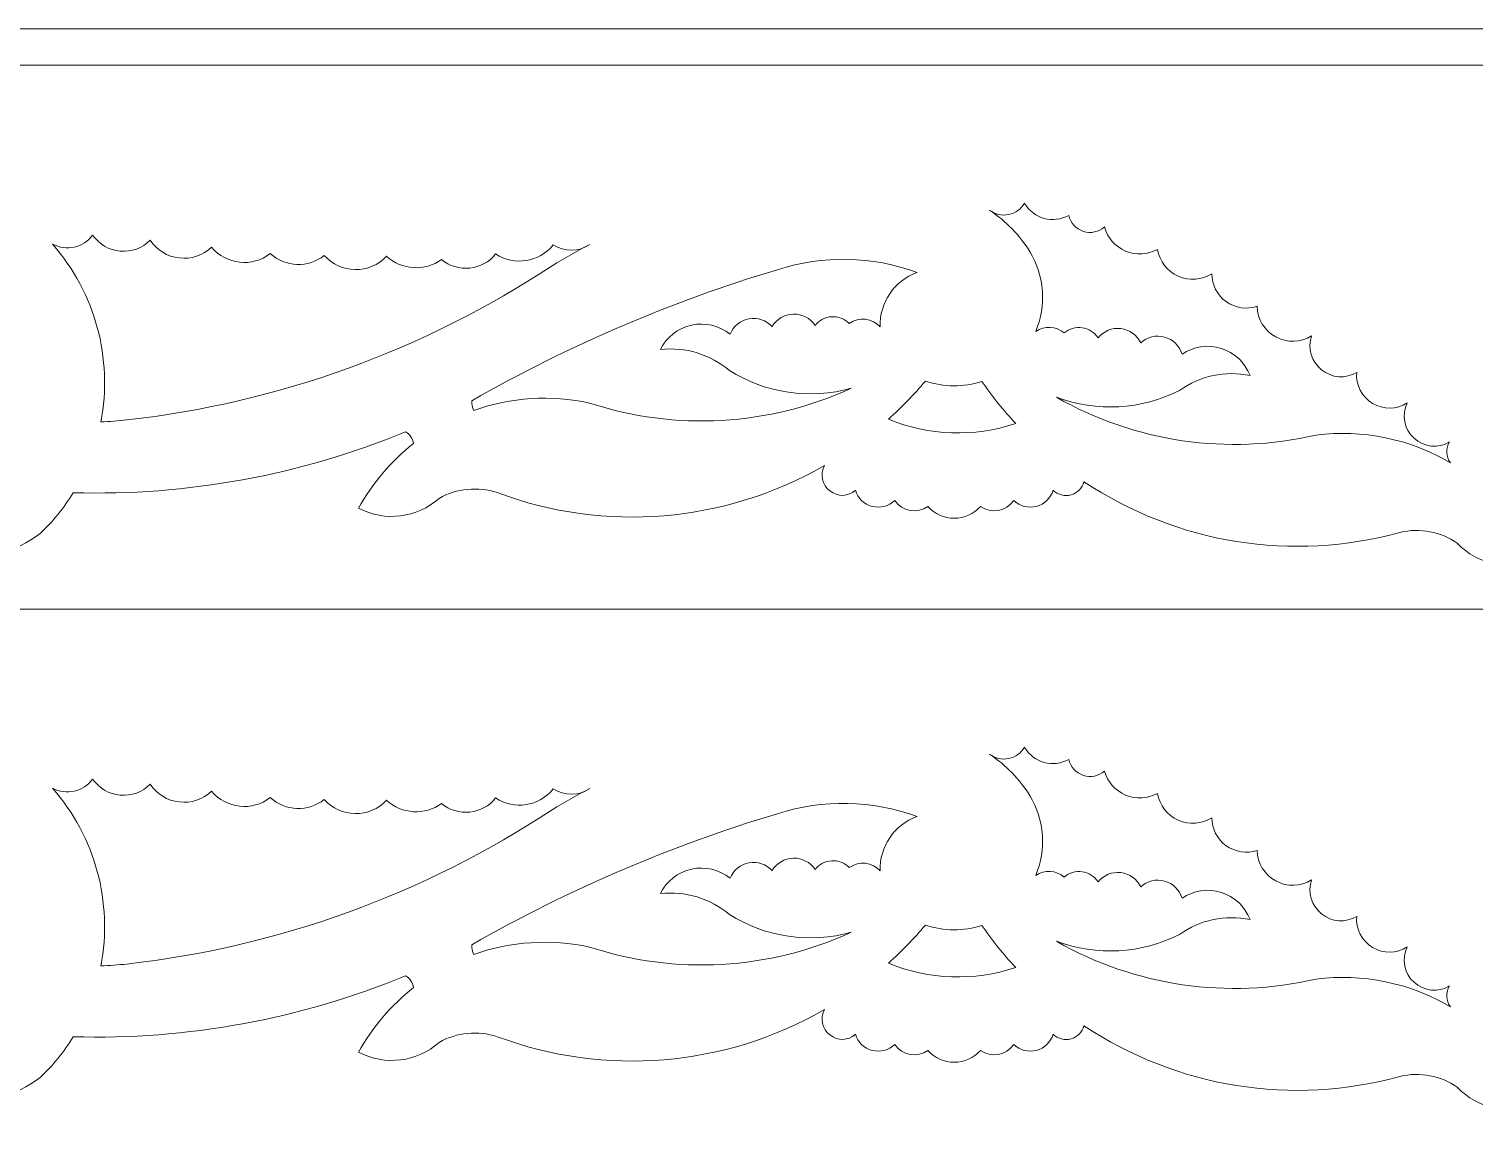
# Model space of a CAD drawing. Header units: millimetres. Extents: x 4338 to 4582, y 3188 to 3439.
# Drawn here: x 4451.5 to 4530.9, y 3249.6 to 3310.4 of the extents above; entities that cross this region are included whole.
import ezdxf

# ---------------------------------------------------------------- set-up
doc = ezdxf.new("R2010")
doc.units = ezdxf.units.MM
doc.header["$MEASUREMENT"] = 0
doc.layers.add('SITARA ALL', color=18, linetype='Continuous', true_color=0x000000)

msp = doc.modelspace()

# ---------------------------------------------------------------- linework, layer by layer
at = {"layer": 'SITARA ALL', "lineweight": 9}
for points, knots in [([(4337.525, 3310.378), (4337.525, 3310.378), (4581.525, 3310.378), (4581.525, 3310.378), (4581.525, 3310.378), (4581.525, 3188.378), (4581.525, 3188.378), (4581.525, 3188.378), (4337.525, 3188.378), (4337.525, 3188.378), (4337.525, 3188.378), (4337.525, 3310.378), (4337.525, 3310.378)], [0, 0, 0, 0, 0.25, 0.25, 0.25, 0.5, 0.5, 0.5, 0.75, 0.75, 0.75, 1, 1, 1, 1]), ([(4535.762, 3280.469), (4535.762, 3280.469), (4539.525, 3280.469), (4539.525, 3280.469), (4539.525, 3280.469), (4539.525, 3308.378), (4539.525, 3308.378), (4539.525, 3308.378), (4439.525, 3308.378), (4439.525, 3308.378), (4439.525, 3308.378), (4339.525, 3308.378), (4339.525, 3308.378), (4339.525, 3308.378), (4339.525, 3280.469), (4339.525, 3280.469), (4339.525, 3280.469), (4343.288, 3280.469), (4343.288, 3280.469), (4343.288, 3280.469), (4343.288, 3282.595), (4343.288, 3282.595), (4344.381, 3282.534), (4345.445, 3282.95), (4346.208, 3283.735), (4345.585, 3282.95), (4345.066, 3282.09), (4344.663, 3281.173), (4346.171, 3280.549), (4347.906, 3280.92), (4349.026, 3282.106), (4349.946, 3282.739), (4351.092, 3282.954), (4352.179, 3282.698), (4358.098, 3281.058), (4364.433, 3282.073), (4369.54, 3285.484), (4369.632, 3285.131), (4369.905, 3284.855), (4370.257, 3284.76), (4370.608, 3284.664), (4370.981, 3284.762), (4371.238, 3285.021), (4371.368, 3284.582), (4371.718, 3284.242), (4372.161, 3284.127), (4372.604, 3284.011), (4373.072, 3284.133), (4373.399, 3284.453), (4373.814, 3283.856), (4374.632, 3283.706), (4375.23, 3284.118), (4375.594, 3283.704), (4376.12, 3283.471), (4376.671, 3283.479), (4377.222, 3283.471), (4377.749, 3283.704), (4378.112, 3284.118), (4378.711, 3283.707), (4379.529, 3283.856), (4379.943, 3284.453), (4380.272, 3284.134), (4380.743, 3284.011), (4381.186, 3284.128), (4381.629, 3284.245), (4381.976, 3284.581), (4382.104, 3285.021), (4382.514, 3284.663), (4383.123, 3284.657), (4383.539, 3285.006), (4383.956, 3285.355), (4384.082, 3285.91), (4383.802, 3286.376), (4389.271, 3283.215), (4395.862, 3282.665), (4401.777, 3284.881), (4402.837, 3285.232), (4403.997, 3285.118), (4404.969, 3284.569), (4406.19, 3283.486), (4407.951, 3283.268), (4409.398, 3284.023), (4408.643, 3285.398), (4407.618, 3286.607), (4406.385, 3287.577), (4406.409, 3287.855), (4406.577, 3288.1), (4406.827, 3288.223), (4412.609, 3285.839), (4418.825, 3284.699), (4425.077, 3284.878), (4425.584, 3284.056), (4426.193, 3283.301), (4426.888, 3282.631), (4429.647, 3280.641), (4433.379, 3280.688), (4436.083, 3282.752), (4436.114, 3282.565), (4436.237, 3282.406), (4436.411, 3282.329), (4436.585, 3282.253), (4436.784, 3282.269), (4436.942, 3282.374), (4436.939, 3282.069), (4437.118, 3281.792), (4437.397, 3281.669), (4437.675, 3281.546), (4437.997, 3281.597), (4438.22, 3281.804), (4438.574, 3281.473), (4439.041, 3281.29), (4439.525, 3281.293), (4440.009, 3281.291), (4440.476, 3281.473), (4440.83, 3281.804), (4441.055, 3281.598), (4441.38, 3281.546), (4441.658, 3281.671), (4441.936, 3281.796), (4442.113, 3282.069), (4442.108, 3282.374), (4442.267, 3282.27), (4442.467, 3282.253), (4442.641, 3282.33), (4442.814, 3282.407), (4442.937, 3282.565), (4442.967, 3282.752), (4445.672, 3280.69), (4449.404, 3280.639), (4452.162, 3282.631), (4452.857, 3283.301), (4453.466, 3284.056), (4453.973, 3284.878), (4460.225, 3284.7), (4466.441, 3285.839), (4472.223, 3288.223), (4472.473, 3288.1), (4472.641, 3287.855), (4472.665, 3287.577), (4471.432, 3286.607), (4470.407, 3285.398), (4469.652, 3284.023), (4471.1, 3283.269), (4472.86, 3283.485), (4474.081, 3284.569), (4475.053, 3285.119), (4476.213, 3285.232), (4477.273, 3284.881), (4483.189, 3282.667), (4489.78, 3283.213), (4495.248, 3286.376), (4494.99, 3285.898), (4495.119, 3285.303), (4495.552, 3284.974), (4495.984, 3284.645), (4496.553, 3284.644), (4496.946, 3285.021), (4497.075, 3284.582), (4497.426, 3284.242), (4497.869, 3284.127), (4498.312, 3284.011), (4498.779, 3284.133), (4499.107, 3284.453), (4499.522, 3283.856), (4500.339, 3283.706), (4500.938, 3284.118), (4501.301, 3283.704), (4501.828, 3283.471), (4502.379, 3283.479), (4502.93, 3283.471), (4503.456, 3283.704), (4503.82, 3284.118), (4504.419, 3283.707), (4505.237, 3283.856), (4505.651, 3284.453), (4505.979, 3284.134), (4506.451, 3284.011), (4506.894, 3284.128), (4507.336, 3284.245), (4507.684, 3284.581), (4507.812, 3285.021), (4508.07, 3284.763), (4508.446, 3284.664), (4508.797, 3284.761), (4509.148, 3284.857), (4509.42, 3285.131), (4509.51, 3285.484), (4514.619, 3282.075), (4520.953, 3281.057), (4526.871, 3282.698), (4527.958, 3282.954), (4529.104, 3282.739), (4530.024, 3282.106), (4531.145, 3280.92), (4532.88, 3280.548), (4534.387, 3281.173), (4533.984, 3282.09), (4533.465, 3282.951), (4532.843, 3283.735), (4533.605, 3282.95), (4534.669, 3282.534), (4535.762, 3282.595), (4535.762, 3282.595), (4535.762, 3280.469), (4535.762, 3280.469)], [0, 0, 0, 0, 0.014706, 0.014706, 0.014706, 0.029412, 0.029412, 0.029412, 0.044118, 0.044118, 0.044118, 0.058824, 0.058824, 0.058824, 0.073529, 0.073529, 0.073529, 0.088235, 0.088235, 0.088235, 0.102941, 0.102941, 0.102941, 0.117647, 0.117647, 0.117647, 0.132353, 0.132353, 0.132353, 0.147059, 0.147059, 0.147059, 0.161765, 0.161765, 0.161765, 0.176471, 0.176471, 0.176471, 0.191176, 0.191176, 0.191176, 0.205882, 0.205882, 0.205882, 0.220588, 0.220588, 0.220588, 0.235294, 0.235294, 0.235294, 0.25, 0.25, 0.25, 0.264706, 0.264706, 0.264706, 0.279412, 0.279412, 0.279412, 0.294118, 0.294118, 0.294118, 0.308824, 0.308824, 0.308824, 0.323529, 0.323529, 0.323529, 0.338235, 0.338235, 0.338235, 0.352941, 0.352941, 0.352941, 0.367647, 0.367647, 0.367647, 0.382353, 0.382353, 0.382353, 0.397059, 0.397059, 0.397059, 0.411765, 0.411765, 0.411765, 0.426471, 0.426471, 0.426471, 0.441176, 0.441176, 0.441176, 0.455882, 0.455882, 0.455882, 0.470588, 0.470588, 0.470588, 0.485294, 0.485294, 0.485294, 0.5, 0.5, 0.5, 0.514706, 0.514706, 0.514706, 0.529412, 0.529412, 0.529412, 0.544118, 0.544118, 0.544118, 0.558824, 0.558824, 0.558824, 0.573529, 0.573529, 0.573529, 0.588235, 0.588235, 0.588235, 0.602941, 0.602941, 0.602941, 0.617647, 0.617647, 0.617647, 0.632353, 0.632353, 0.632353, 0.647059, 0.647059, 0.647059, 0.661765, 0.661765, 0.661765, 0.676471, 0.676471, 0.676471, 0.691176, 0.691176, 0.691176, 0.705882, 0.705882, 0.705882, 0.720588, 0.720588, 0.720588, 0.735294, 0.735294, 0.735294, 0.75, 0.75, 0.75, 0.764706, 0.764706, 0.764706, 0.779412, 0.779412, 0.779412, 0.794118, 0.794118, 0.794118, 0.808824, 0.808824, 0.808824, 0.823529, 0.823529, 0.823529, 0.838235, 0.838235, 0.838235, 0.852941, 0.852941, 0.852941, 0.867647, 0.867647, 0.867647, 0.882353, 0.882353, 0.882353, 0.897059, 0.897059, 0.897059, 0.911765, 0.911765, 0.911765, 0.926471, 0.926471, 0.926471, 0.941176, 0.941176, 0.941176, 0.955882, 0.955882, 0.955882, 0.970588, 0.970588, 0.970588, 0.985294, 0.985294, 0.985294, 1, 1, 1, 1]), ([(4506.24, 3300.798), (4506.24, 3300.798), (4506.249, 3300.782), (4506.249, 3300.782), (4506.744, 3299.939), (4507.821, 3299.647), (4508.672, 3300.127), (4508.765, 3299.713), (4509.071, 3299.378), (4509.475, 3299.247), (4509.879, 3299.116), (4510.32, 3299.206), (4510.638, 3299.487), (4510.803, 3298.893), (4511.229, 3298.407), (4511.796, 3298.167), (4512.362, 3297.926), (4513.004, 3297.955), (4513.545, 3298.248), (4513.659, 3297.601), (4514.088, 3297.053), (4514.688, 3296.786), (4515.289, 3296.519), (4515.978, 3296.565), (4516.535, 3296.914), (4516.536, 3296.307), (4516.829, 3295.736), (4517.323, 3295.382), (4517.817, 3295.028), (4518.447, 3294.931), (4519.023, 3295.125), (4519.037, 3294.42), (4519.429, 3293.776), (4520.05, 3293.441), (4520.671, 3293.106), (4521.418, 3293.127), (4522.015, 3293.502), (4521.786, 3292.825), (4522.005, 3292.078), (4522.563, 3291.631), (4523.12, 3291.184), (4523.884, 3291.124), (4524.495, 3291.495), (4524.435, 3290.806), (4524.773, 3290.143), (4525.367, 3289.789), (4525.96, 3289.434), (4526.696, 3289.444), (4527.274, 3289.822), (4526.948, 3289.162), (4527.099, 3288.366), (4527.645, 3287.871), (4528.191, 3287.376), (4528.977, 3287.29), (4529.602, 3287.68), (4529.375, 3287.321), (4529.392, 3286.861), (4529.645, 3286.52), (4527.419, 3287.836), (4524.82, 3288.375), (4522.254, 3288.051), (4517.413, 3286.919), (4512.319, 3287.66), (4508.001, 3290.124), (4510.209, 3289.302), (4512.658, 3289.439), (4514.759, 3290.505), (4515.879, 3291.304), (4517.284, 3291.6), (4518.632, 3291.321), (4518.36, 3292.036), (4517.775, 3292.586), (4517.046, 3292.814), (4516.316, 3293.043), (4515.526, 3292.926), (4514.896, 3292.494), (4514.761, 3292.954), (4514.397, 3293.312), (4513.934, 3293.438), (4513.472, 3293.565), (4512.98, 3293.445), (4512.63, 3293.118), (4512.422, 3293.551), (4512.006, 3293.848), (4511.529, 3293.902), (4511.052, 3293.956), (4510.583, 3293.765), (4510.283, 3293.39), (4510.088, 3293.693), (4509.771, 3293.897), (4509.414, 3293.949), (4509.057, 3294), (4508.696, 3293.895), (4508.424, 3293.659), (4507.982, 3294.04), (4507.339, 3294.073), (4506.861, 3293.739), (4507.456, 3295.165), (4507.339, 3296.787), (4506.545, 3298.111), (4505.978, 3299.028), (4505.222, 3299.812), (4504.325, 3300.41), (4504.623, 3300.182), (4505.005, 3300.094), (4505.372, 3300.168), (4505.74, 3300.243), (4506.056, 3300.471), (4506.24, 3300.798)], [0, 0, 0, 0, 0.027778, 0.027778, 0.027778, 0.055556, 0.055556, 0.055556, 0.083333, 0.083333, 0.083333, 0.111111, 0.111111, 0.111111, 0.138889, 0.138889, 0.138889, 0.166667, 0.166667, 0.166667, 0.194444, 0.194444, 0.194444, 0.222222, 0.222222, 0.222222, 0.25, 0.25, 0.25, 0.277778, 0.277778, 0.277778, 0.305556, 0.305556, 0.305556, 0.333333, 0.333333, 0.333333, 0.361111, 0.361111, 0.361111, 0.388889, 0.388889, 0.388889, 0.416667, 0.416667, 0.416667, 0.444444, 0.444444, 0.444444, 0.472222, 0.472222, 0.472222, 0.5, 0.5, 0.5, 0.527778, 0.527778, 0.527778, 0.555556, 0.555556, 0.555556, 0.583333, 0.583333, 0.583333, 0.611111, 0.611111, 0.611111, 0.638889, 0.638889, 0.638889, 0.666667, 0.666667, 0.666667, 0.694444, 0.694444, 0.694444, 0.722222, 0.722222, 0.722222, 0.75, 0.75, 0.75, 0.777778, 0.777778, 0.777778, 0.805556, 0.805556, 0.805556, 0.833333, 0.833333, 0.833333, 0.861111, 0.861111, 0.861111, 0.888889, 0.888889, 0.888889, 0.916667, 0.916667, 0.916667, 0.944444, 0.944444, 0.944444, 0.972222, 0.972222, 0.972222, 1, 1, 1, 1]), ([(4455.488, 3288.766), (4456.159, 3292.264), (4455.179, 3295.872), (4452.831, 3298.549), (4453.588, 3298.14), (4454.53, 3298.351), (4455.037, 3299.046), (4455.384, 3298.539), (4455.941, 3298.213), (4456.553, 3298.159), (4457.166, 3298.105), (4457.768, 3298.325), (4458.199, 3298.764), (4458.561, 3298.217), (4459.146, 3297.858), (4459.798, 3297.783), (4460.449, 3297.709), (4461.098, 3297.924), (4461.574, 3298.375), (4462.381, 3297.41), (4463.805, 3297.255), (4464.799, 3298.028), (4465.629, 3297.27), (4466.884, 3297.223), (4467.767, 3297.918), (4468.2, 3297.433), (4468.817, 3297.153), (4469.468, 3297.145), (4470.118, 3297.138), (4470.739, 3297.401), (4471.184, 3297.875), (4472.026, 3297.109), (4473.289, 3297.036), (4474.212, 3297.702), (4474.644, 3297.341), (4475.203, 3297.17), (4475.762, 3297.228), (4476.321, 3297.285), (4476.832, 3297.564), (4477.181, 3298.005), (4478.205, 3297.331), (4479.573, 3297.545), (4480.339, 3298.502), (4480.958, 3298.108), (4481.751, 3298.116), (4482.361, 3298.524), (4481.653, 3298.163), (4480.959, 3297.775), (4480.281, 3297.36), (4473.277, 3292.722), (4465.267, 3289.814), (4456.918, 3288.876), (4456.443, 3288.825), (4455.966, 3288.788), (4455.488, 3288.766)], [0, 0, 0, 0, 0.055556, 0.055556, 0.055556, 0.111111, 0.111111, 0.111111, 0.166667, 0.166667, 0.166667, 0.222222, 0.222222, 0.222222, 0.277778, 0.277778, 0.277778, 0.333333, 0.333333, 0.333333, 0.388889, 0.388889, 0.388889, 0.444444, 0.444444, 0.444444, 0.5, 0.5, 0.5, 0.555556, 0.555556, 0.555556, 0.611111, 0.611111, 0.611111, 0.666667, 0.666667, 0.666667, 0.722222, 0.722222, 0.722222, 0.777778, 0.777778, 0.777778, 0.833333, 0.833333, 0.833333, 0.888889, 0.888889, 0.888889, 0.944444, 0.944444, 0.944444, 1, 1, 1, 1]), ([(4475.986, 3289.405), (4475.895, 3289.566), (4475.855, 3289.751), (4475.871, 3289.936), (4481.177, 3292.97), (4486.814, 3295.387), (4492.67, 3297.14), (4495.169, 3297.952), (4497.871, 3297.897), (4500.335, 3296.985), (4499.081, 3296.534), (4498.262, 3295.325), (4498.31, 3293.993), (4497.874, 3294.48), (4497.143, 3294.561), (4496.613, 3294.179), (4496.361, 3294.438), (4496.01, 3294.575), (4495.65, 3294.554), (4495.29, 3294.534), (4494.957, 3294.36), (4494.737, 3294.074), (4494.47, 3294.473), (4494.016, 3294.708), (4493.536, 3294.694), (4493.056, 3294.68), (4492.619, 3294.424), (4492.375, 3294.01), (4492.054, 3294.365), (4491.571, 3294.529), (4491.099, 3294.442), (4490.628, 3294.355), (4490.237, 3294.035), (4490.063, 3293.588), (4489.472, 3294.072), (4488.691, 3294.259), (4487.945, 3294.094), (4487.198, 3293.929), (4486.571, 3293.436), (4486.239, 3292.747), (4487.606, 3292.907), (4488.978, 3292.488), (4490.025, 3291.593), (4492.024, 3290.348), (4494.452, 3289.995), (4496.723, 3290.62), (4492.205, 3288.545), (4487.066, 3288.255), (4482.344, 3289.808), (4480.227, 3290.266), (4478.027, 3290.127), (4475.986, 3289.405)], [0, 0, 0, 0, 0.058824, 0.058824, 0.058824, 0.117647, 0.117647, 0.117647, 0.176471, 0.176471, 0.176471, 0.235294, 0.235294, 0.235294, 0.294118, 0.294118, 0.294118, 0.352941, 0.352941, 0.352941, 0.411765, 0.411765, 0.411765, 0.470588, 0.470588, 0.470588, 0.529412, 0.529412, 0.529412, 0.588235, 0.588235, 0.588235, 0.647059, 0.647059, 0.647059, 0.705882, 0.705882, 0.705882, 0.764706, 0.764706, 0.764706, 0.823529, 0.823529, 0.823529, 0.882353, 0.882353, 0.882353, 0.941176, 0.941176, 0.941176, 1, 1, 1, 1]), ([(4505.756, 3288.682), (4503.472, 3287.919), (4500.987, 3288.005), (4498.761, 3288.922), (4499.488, 3289.573), (4500.169, 3290.274), (4500.799, 3291.019), (4501.801, 3290.675), (4502.887, 3290.667), (4503.893, 3290.997), (4504.459, 3290.183), (4505.082, 3289.409), (4505.756, 3288.682)], [0, 0, 0, 0, 0.25, 0.25, 0.25, 0.5, 0.5, 0.5, 0.75, 0.75, 0.75, 1, 1, 1, 1]), ([(4535.762, 3250.56), (4535.762, 3250.56), (4539.525, 3250.56), (4539.525, 3250.56), (4539.525, 3250.56), (4539.525, 3278.469), (4539.525, 3278.469), (4539.525, 3278.469), (4439.525, 3278.469), (4439.525, 3278.469), (4439.525, 3278.469), (4339.525, 3278.469), (4339.525, 3278.469), (4339.525, 3278.469), (4339.525, 3250.56), (4339.525, 3250.56), (4339.525, 3250.56), (4343.288, 3250.56), (4343.288, 3250.56), (4343.288, 3250.56), (4343.288, 3252.686), (4343.288, 3252.686), (4344.381, 3252.625), (4345.445, 3253.041), (4346.208, 3253.826), (4345.585, 3253.041), (4345.066, 3252.181), (4344.663, 3251.264), (4346.171, 3250.64), (4347.906, 3251.011), (4349.026, 3252.197), (4349.946, 3252.83), (4351.092, 3253.045), (4352.179, 3252.789), (4358.098, 3251.149), (4364.433, 3252.164), (4369.54, 3255.575), (4369.632, 3255.222), (4369.905, 3254.946), (4370.257, 3254.851), (4370.608, 3254.755), (4370.981, 3254.853), (4371.238, 3255.112), (4371.368, 3254.673), (4371.718, 3254.333), (4372.161, 3254.218), (4372.604, 3254.102), (4373.072, 3254.224), (4373.399, 3254.544), (4373.814, 3253.947), (4374.632, 3253.797), (4375.23, 3254.209), (4375.594, 3253.795), (4376.12, 3253.562), (4376.671, 3253.57), (4377.222, 3253.562), (4377.749, 3253.795), (4378.112, 3254.209), (4378.711, 3253.798), (4379.529, 3253.947), (4379.943, 3254.544), (4380.272, 3254.225), (4380.743, 3254.102), (4381.186, 3254.219), (4381.629, 3254.336), (4381.976, 3254.672), (4382.104, 3255.112), (4382.514, 3254.754), (4383.123, 3254.748), (4383.539, 3255.097), (4383.956, 3255.446), (4384.082, 3256.001), (4383.802, 3256.467), (4389.271, 3253.306), (4395.862, 3252.756), (4401.777, 3254.972), (4402.837, 3255.323), (4403.997, 3255.209), (4404.969, 3254.66), (4406.19, 3253.577), (4407.951, 3253.359), (4409.398, 3254.114), (4408.643, 3255.489), (4407.618, 3256.698), (4406.385, 3257.668), (4406.409, 3257.946), (4406.577, 3258.191), (4406.827, 3258.314), (4412.609, 3255.93), (4418.825, 3254.79), (4425.077, 3254.969), (4425.584, 3254.147), (4426.193, 3253.392), (4426.888, 3252.722), (4429.647, 3250.732), (4433.379, 3250.779), (4436.083, 3252.843), (4436.114, 3252.656), (4436.237, 3252.497), (4436.411, 3252.42), (4436.585, 3252.344), (4436.784, 3252.36), (4436.942, 3252.465), (4436.939, 3252.16), (4437.118, 3251.883), (4437.397, 3251.76), (4437.675, 3251.637), (4437.997, 3251.688), (4438.22, 3251.895), (4438.574, 3251.564), (4439.041, 3251.381), (4439.525, 3251.384), (4440.009, 3251.382), (4440.476, 3251.564), (4440.83, 3251.895), (4441.055, 3251.689), (4441.38, 3251.637), (4441.658, 3251.762), (4441.936, 3251.887), (4442.113, 3252.16), (4442.108, 3252.465), (4442.267, 3252.361), (4442.467, 3252.344), (4442.641, 3252.421), (4442.814, 3252.498), (4442.937, 3252.656), (4442.967, 3252.843), (4445.672, 3250.781), (4449.404, 3250.73), (4452.162, 3252.722), (4452.857, 3253.392), (4453.466, 3254.147), (4453.973, 3254.969), (4460.225, 3254.791), (4466.441, 3255.93), (4472.223, 3258.314), (4472.473, 3258.191), (4472.641, 3257.946), (4472.665, 3257.668), (4471.432, 3256.698), (4470.407, 3255.489), (4469.652, 3254.114), (4471.1, 3253.36), (4472.86, 3253.576), (4474.081, 3254.66), (4475.053, 3255.21), (4476.213, 3255.323), (4477.273, 3254.972), (4483.189, 3252.758), (4489.78, 3253.304), (4495.248, 3256.467), (4494.99, 3255.989), (4495.119, 3255.394), (4495.552, 3255.065), (4495.984, 3254.736), (4496.553, 3254.735), (4496.946, 3255.112), (4497.075, 3254.673), (4497.426, 3254.333), (4497.869, 3254.218), (4498.312, 3254.102), (4498.779, 3254.224), (4499.107, 3254.544), (4499.522, 3253.947), (4500.339, 3253.797), (4500.938, 3254.209), (4501.301, 3253.795), (4501.828, 3253.562), (4502.379, 3253.57), (4502.93, 3253.562), (4503.456, 3253.795), (4503.82, 3254.209), (4504.419, 3253.798), (4505.237, 3253.947), (4505.651, 3254.544), (4505.979, 3254.225), (4506.451, 3254.102), (4506.894, 3254.219), (4507.336, 3254.336), (4507.684, 3254.672), (4507.812, 3255.112), (4508.07, 3254.854), (4508.446, 3254.755), (4508.797, 3254.852), (4509.148, 3254.948), (4509.42, 3255.222), (4509.51, 3255.575), (4514.619, 3252.166), (4520.953, 3251.148), (4526.871, 3252.789), (4527.958, 3253.045), (4529.104, 3252.83), (4530.024, 3252.197), (4531.145, 3251.011), (4532.88, 3250.639), (4534.387, 3251.264), (4533.984, 3252.181), (4533.465, 3253.042), (4532.843, 3253.826), (4533.605, 3253.041), (4534.669, 3252.625), (4535.762, 3252.686), (4535.762, 3252.686), (4535.762, 3250.56), (4535.762, 3250.56)], [0, 0, 0, 0, 0.014706, 0.014706, 0.014706, 0.029412, 0.029412, 0.029412, 0.044118, 0.044118, 0.044118, 0.058824, 0.058824, 0.058824, 0.073529, 0.073529, 0.073529, 0.088235, 0.088235, 0.088235, 0.102941, 0.102941, 0.102941, 0.117647, 0.117647, 0.117647, 0.132353, 0.132353, 0.132353, 0.147059, 0.147059, 0.147059, 0.161765, 0.161765, 0.161765, 0.176471, 0.176471, 0.176471, 0.191176, 0.191176, 0.191176, 0.205882, 0.205882, 0.205882, 0.220588, 0.220588, 0.220588, 0.235294, 0.235294, 0.235294, 0.25, 0.25, 0.25, 0.264706, 0.264706, 0.264706, 0.279412, 0.279412, 0.279412, 0.294118, 0.294118, 0.294118, 0.308824, 0.308824, 0.308824, 0.323529, 0.323529, 0.323529, 0.338235, 0.338235, 0.338235, 0.352941, 0.352941, 0.352941, 0.367647, 0.367647, 0.367647, 0.382353, 0.382353, 0.382353, 0.397059, 0.397059, 0.397059, 0.411765, 0.411765, 0.411765, 0.426471, 0.426471, 0.426471, 0.441176, 0.441176, 0.441176, 0.455882, 0.455882, 0.455882, 0.470588, 0.470588, 0.470588, 0.485294, 0.485294, 0.485294, 0.5, 0.5, 0.5, 0.514706, 0.514706, 0.514706, 0.529412, 0.529412, 0.529412, 0.544118, 0.544118, 0.544118, 0.558824, 0.558824, 0.558824, 0.573529, 0.573529, 0.573529, 0.588235, 0.588235, 0.588235, 0.602941, 0.602941, 0.602941, 0.617647, 0.617647, 0.617647, 0.632353, 0.632353, 0.632353, 0.647059, 0.647059, 0.647059, 0.661765, 0.661765, 0.661765, 0.676471, 0.676471, 0.676471, 0.691176, 0.691176, 0.691176, 0.705882, 0.705882, 0.705882, 0.720588, 0.720588, 0.720588, 0.735294, 0.735294, 0.735294, 0.75, 0.75, 0.75, 0.764706, 0.764706, 0.764706, 0.779412, 0.779412, 0.779412, 0.794118, 0.794118, 0.794118, 0.808824, 0.808824, 0.808824, 0.823529, 0.823529, 0.823529, 0.838235, 0.838235, 0.838235, 0.852941, 0.852941, 0.852941, 0.867647, 0.867647, 0.867647, 0.882353, 0.882353, 0.882353, 0.897059, 0.897059, 0.897059, 0.911765, 0.911765, 0.911765, 0.926471, 0.926471, 0.926471, 0.941176, 0.941176, 0.941176, 0.955882, 0.955882, 0.955882, 0.970588, 0.970588, 0.970588, 0.985294, 0.985294, 0.985294, 1, 1, 1, 1]), ([(4506.24, 3270.889), (4506.24, 3270.889), (4506.249, 3270.873), (4506.249, 3270.873), (4506.744, 3270.03), (4507.821, 3269.738), (4508.672, 3270.219), (4508.765, 3269.804), (4509.071, 3269.469), (4509.475, 3269.338), (4509.879, 3269.207), (4510.32, 3269.297), (4510.638, 3269.578), (4510.803, 3268.985), (4511.229, 3268.499), (4511.796, 3268.258), (4512.362, 3268.017), (4513.004, 3268.046), (4513.545, 3268.339), (4513.659, 3267.692), (4514.088, 3267.144), (4514.688, 3266.877), (4515.289, 3266.61), (4515.978, 3266.656), (4516.535, 3267.006), (4516.536, 3266.398), (4516.829, 3265.827), (4517.323, 3265.473), (4517.817, 3265.119), (4518.447, 3265.022), (4519.023, 3265.216), (4519.037, 3264.511), (4519.429, 3263.867), (4520.05, 3263.532), (4520.671, 3263.197), (4521.418, 3263.218), (4522.015, 3263.593), (4521.786, 3262.916), (4522.005, 3262.169), (4522.563, 3261.722), (4523.12, 3261.275), (4523.884, 3261.215), (4524.495, 3261.586), (4524.435, 3260.897), (4524.773, 3260.234), (4525.367, 3259.88), (4525.96, 3259.525), (4526.696, 3259.535), (4527.274, 3259.914), (4526.948, 3259.253), (4527.099, 3258.457), (4527.645, 3257.962), (4528.191, 3257.467), (4528.977, 3257.381), (4529.602, 3257.771), (4529.375, 3257.412), (4529.392, 3256.952), (4529.645, 3256.611), (4527.419, 3257.927), (4524.82, 3258.466), (4522.254, 3258.142), (4517.413, 3257.01), (4512.319, 3257.751), (4508.001, 3260.215), (4510.209, 3259.393), (4512.658, 3259.53), (4514.759, 3260.596), (4515.879, 3261.395), (4517.284, 3261.691), (4518.632, 3261.412), (4518.36, 3262.127), (4517.775, 3262.677), (4517.046, 3262.905), (4516.316, 3263.134), (4515.526, 3263.018), (4514.896, 3262.585), (4514.761, 3263.046), (4514.397, 3263.403), (4513.934, 3263.529), (4513.472, 3263.656), (4512.98, 3263.537), (4512.63, 3263.209), (4512.422, 3263.643), (4512.006, 3263.939), (4511.529, 3263.993), (4511.052, 3264.047), (4510.583, 3263.856), (4510.283, 3263.481), (4510.088, 3263.784), (4509.771, 3263.988), (4509.414, 3264.04), (4509.057, 3264.091), (4508.696, 3263.986), (4508.424, 3263.75), (4507.982, 3264.131), (4507.339, 3264.164), (4506.861, 3263.831), (4507.456, 3265.256), (4507.339, 3266.878), (4506.545, 3268.202), (4505.978, 3269.119), (4505.222, 3269.903), (4504.325, 3270.501), (4504.623, 3270.273), (4505.005, 3270.185), (4505.372, 3270.259), (4505.74, 3270.334), (4506.056, 3270.562), (4506.24, 3270.889)], [0, 0, 0, 0, 0.027778, 0.027778, 0.027778, 0.055556, 0.055556, 0.055556, 0.083333, 0.083333, 0.083333, 0.111111, 0.111111, 0.111111, 0.138889, 0.138889, 0.138889, 0.166667, 0.166667, 0.166667, 0.194444, 0.194444, 0.194444, 0.222222, 0.222222, 0.222222, 0.25, 0.25, 0.25, 0.277778, 0.277778, 0.277778, 0.305556, 0.305556, 0.305556, 0.333333, 0.333333, 0.333333, 0.361111, 0.361111, 0.361111, 0.388889, 0.388889, 0.388889, 0.416667, 0.416667, 0.416667, 0.444444, 0.444444, 0.444444, 0.472222, 0.472222, 0.472222, 0.5, 0.5, 0.5, 0.527778, 0.527778, 0.527778, 0.555556, 0.555556, 0.555556, 0.583333, 0.583333, 0.583333, 0.611111, 0.611111, 0.611111, 0.638889, 0.638889, 0.638889, 0.666667, 0.666667, 0.666667, 0.694444, 0.694444, 0.694444, 0.722222, 0.722222, 0.722222, 0.75, 0.75, 0.75, 0.777778, 0.777778, 0.777778, 0.805556, 0.805556, 0.805556, 0.833333, 0.833333, 0.833333, 0.861111, 0.861111, 0.861111, 0.888889, 0.888889, 0.888889, 0.916667, 0.916667, 0.916667, 0.944444, 0.944444, 0.944444, 0.972222, 0.972222, 0.972222, 1, 1, 1, 1]), ([(4455.488, 3258.858), (4456.159, 3262.355), (4455.179, 3265.964), (4452.831, 3268.64), (4453.588, 3268.231), (4454.53, 3268.443), (4455.037, 3269.138), (4455.384, 3268.63), (4455.941, 3268.304), (4456.553, 3268.25), (4457.166, 3268.196), (4457.768, 3268.416), (4458.199, 3268.855), (4458.561, 3268.308), (4459.146, 3267.949), (4459.798, 3267.875), (4460.449, 3267.8), (4461.098, 3268.015), (4461.574, 3268.466), (4462.381, 3267.501), (4463.805, 3267.346), (4464.799, 3268.119), (4465.629, 3267.361), (4466.884, 3267.314), (4467.767, 3268.009), (4468.2, 3267.525), (4468.817, 3267.244), (4469.468, 3267.236), (4470.118, 3267.229), (4470.739, 3267.492), (4471.184, 3267.966), (4472.026, 3267.2), (4473.289, 3267.127), (4474.212, 3267.793), (4474.644, 3267.433), (4475.203, 3267.262), (4475.762, 3267.319), (4476.321, 3267.376), (4476.832, 3267.655), (4477.181, 3268.096), (4478.205, 3267.422), (4479.573, 3267.636), (4480.339, 3268.593), (4480.958, 3268.199), (4481.751, 3268.207), (4482.361, 3268.615), (4481.653, 3268.254), (4480.959, 3267.866), (4480.281, 3267.451), (4473.277, 3262.813), (4465.267, 3259.905), (4456.918, 3258.967), (4456.443, 3258.916), (4455.966, 3258.879), (4455.488, 3258.858)], [0, 0, 0, 0, 0.055556, 0.055556, 0.055556, 0.111111, 0.111111, 0.111111, 0.166667, 0.166667, 0.166667, 0.222222, 0.222222, 0.222222, 0.277778, 0.277778, 0.277778, 0.333333, 0.333333, 0.333333, 0.388889, 0.388889, 0.388889, 0.444444, 0.444444, 0.444444, 0.5, 0.5, 0.5, 0.555556, 0.555556, 0.555556, 0.611111, 0.611111, 0.611111, 0.666667, 0.666667, 0.666667, 0.722222, 0.722222, 0.722222, 0.777778, 0.777778, 0.777778, 0.833333, 0.833333, 0.833333, 0.888889, 0.888889, 0.888889, 0.944444, 0.944444, 0.944444, 1, 1, 1, 1]), ([(4475.986, 3259.496), (4475.895, 3259.657), (4475.855, 3259.842), (4475.871, 3260.027), (4481.177, 3263.061), (4486.814, 3265.478), (4492.67, 3267.231), (4495.169, 3268.043), (4497.871, 3267.988), (4500.335, 3267.076), (4499.081, 3266.625), (4498.262, 3265.417), (4498.31, 3264.084), (4497.874, 3264.571), (4497.143, 3264.652), (4496.613, 3264.27), (4496.361, 3264.529), (4496.01, 3264.666), (4495.65, 3264.645), (4495.29, 3264.625), (4494.957, 3264.451), (4494.737, 3264.165), (4494.47, 3264.564), (4494.016, 3264.799), (4493.536, 3264.785), (4493.056, 3264.771), (4492.619, 3264.515), (4492.375, 3264.101), (4492.054, 3264.457), (4491.571, 3264.62), (4491.099, 3264.533), (4490.628, 3264.447), (4490.237, 3264.126), (4490.063, 3263.679), (4489.472, 3264.163), (4488.691, 3264.35), (4487.945, 3264.185), (4487.198, 3264.02), (4486.571, 3263.527), (4486.239, 3262.838), (4487.606, 3262.998), (4488.978, 3262.579), (4490.025, 3261.684), (4492.024, 3260.439), (4494.452, 3260.086), (4496.723, 3260.711), (4492.205, 3258.636), (4487.066, 3258.347), (4482.344, 3259.899), (4480.227, 3260.358), (4478.027, 3260.218), (4475.986, 3259.496)], [0, 0, 0, 0, 0.058824, 0.058824, 0.058824, 0.117647, 0.117647, 0.117647, 0.176471, 0.176471, 0.176471, 0.235294, 0.235294, 0.235294, 0.294118, 0.294118, 0.294118, 0.352941, 0.352941, 0.352941, 0.411765, 0.411765, 0.411765, 0.470588, 0.470588, 0.470588, 0.529412, 0.529412, 0.529412, 0.588235, 0.588235, 0.588235, 0.647059, 0.647059, 0.647059, 0.705882, 0.705882, 0.705882, 0.764706, 0.764706, 0.764706, 0.823529, 0.823529, 0.823529, 0.882353, 0.882353, 0.882353, 0.941176, 0.941176, 0.941176, 1, 1, 1, 1]), ([(4505.756, 3258.773), (4503.472, 3258.01), (4500.987, 3258.096), (4498.761, 3259.014), (4499.488, 3259.664), (4500.169, 3260.365), (4500.799, 3261.11), (4501.801, 3260.766), (4502.887, 3260.758), (4503.893, 3261.088), (4504.459, 3260.274), (4505.082, 3259.5), (4505.756, 3258.773)], [0, 0, 0, 0, 0.25, 0.25, 0.25, 0.5, 0.5, 0.5, 0.75, 0.75, 0.75, 1, 1, 1, 1])]:
    msp.add_open_spline(points, degree=3, knots=knots, dxfattribs=at)

doc.saveas('drawing.dxf')
